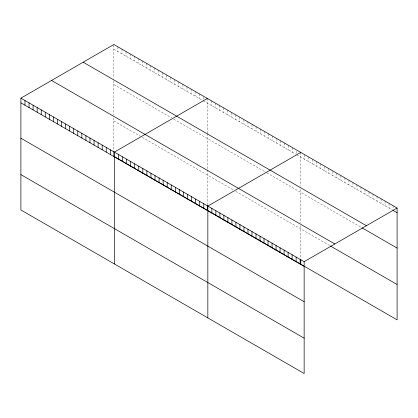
<?xml version="1.0" encoding="UTF-8"?>
<svg xmlns="http://www.w3.org/2000/svg" width="418" height="418" viewBox="0 0 418 418"><rect width="100%" height="100%" fill="white"/><g stroke="black" fill="none" stroke-linecap="round" stroke-linejoin="round"><path stroke-width="0.31" stroke-dasharray="2.09 1.57" d="M113.853 49.193L202.244 100.226M203.263 100.811L295.714 154.19M296.733 154.775L392.586 210.118M113.853 84.54L171.767 117.975M173.799 119.151L266.25 172.529M266.762 172.822L360.985 227.22M113.853 120.964L140.27 136.216M142.303 137.386L233.74 190.18M235.773 191.35L329.886 245.69M393.087 205.703L393.087 209.23M389.074 203.388L389.074 208.091M385.062 201.068L385.062 205.771M381.049 198.754L381.049 203.456M377.036 196.439L377.036 201.136M373.023 194.119L373.023 198.822M369.01 191.805L369.01 196.507M364.998 189.49L364.998 194.187M360.985 187.17L360.985 191.872M356.972 184.855L356.972 189.558M352.959 182.535L352.959 187.238M348.946 180.221L348.946 184.923M344.934 177.906L344.934 182.603M340.921 175.586L340.921 180.289M336.908 173.271L336.908 177.974M332.895 171.542L332.895 175.654M328.882 168.637L328.882 173.339M324.875 166.322L324.875 171.019M320.862 164.002L320.862 168.705M316.849 161.688L316.849 166.39M312.836 159.373L312.836 164.07M308.824 157.053L308.824 161.756M304.811 154.738L304.811 159.441M300.798 152.418L300.798 186.271M300.798 189.37L300.798 223.144M300.798 225.699L300.798 258.664M296.733 151.248L296.733 153.599M292.668 147.726L292.668 152.429M288.603 145.38L288.603 150.083M284.543 143.034L284.543 147.737M280.478 140.688L280.478 145.391M276.413 138.342L276.413 143.045M272.348 135.996L272.348 140.699M268.283 133.65L268.283 138.353M264.223 131.304L264.223 136.007M260.158 128.958L260.158 133.661M256.093 126.612L256.093 131.315M252.028 124.266L252.028 128.963M247.963 121.92L247.963 126.617M243.903 119.574L243.903 124.271M239.838 117.228L239.838 121.925M235.773 114.882L235.773 119.579M231.708 112.531L231.708 117.233M227.643 110.185L227.643 114.887M223.583 107.839L223.583 112.541M219.518 105.493L219.518 110.195M215.453 103.147L215.453 107.849M211.388 100.801L211.388 105.503M207.323 98.455L207.323 132.924M207.323 133.546L207.323 169.175M207.323 169.818L207.323 204.695M203.263 97.284L203.263 99.636M199.198 93.763L199.198 98.465M195.133 91.417L195.133 96.119M191.068 89.071L191.068 93.773M187.008 86.725L187.008 91.427M182.943 84.379L182.943 89.081M178.878 82.032L178.878 86.735M174.813 79.686L174.813 84.384M170.748 77.34L170.748 82.038M166.688 74.994L166.688 79.692M162.623 72.648L162.623 77.346M158.558 70.297L158.558 75M154.493 67.951L154.493 72.654M150.428 65.605L150.428 70.308M146.368 63.259L146.368 67.962M142.303 60.913L142.303 65.616M138.238 58.567L138.238 63.27M134.173 56.221L134.173 60.923M130.108 53.875L130.108 58.577M126.048 51.529L126.048 56.231M121.983 49.183L121.983 53.885M117.918 46.837L117.918 51.539M113.853 45.076L113.853 78.338M113.853 80.82L113.853 115.211M113.853 117.766L113.853 150.731"/><path stroke-width="0.63" d="M20.9 98.157L304.147 261.689L304.147 373.509L20.9 209.977L20.9 98.157L113.853 44.491L397.1 208.023L397.1 319.843L113.853 156.311L113.853 151.353M207.323 98.455L114.37 152.121L114.37 263.946M300.798 152.418L207.84 206.084L207.84 317.91M304.147 261.689L397.1 208.023M393.087 210.406L397.1 212.72M83.177 62.198L366.424 225.73M361.988 227.8L397.1 248.073M51.576 80.449L334.823 243.976M330.387 245.977L397.1 284.491M20.9 102.859L304.147 266.386M20.9 138.206L304.147 301.739M20.9 174.63L304.147 338.162M300.798 259.28L300.798 264.244M300.134 259.369L300.134 264.071M296.122 257.054L296.122 261.757M292.109 254.74L292.109 259.437M288.096 252.42L288.096 257.122M284.083 250.105L284.083 254.808M280.07 247.785L280.07 252.488M276.058 245.47L276.058 250.173M272.045 243.156L272.045 247.853M268.032 240.836L268.032 245.538M264.019 238.521L264.019 243.224M260.006 236.201L260.006 240.904M255.994 233.887L255.994 238.589M251.981 231.572L251.981 236.269M247.968 229.252L247.968 233.955M243.955 226.937L243.955 231.64M239.942 224.623L239.942 229.32M235.93 222.303L235.93 227.005M231.917 219.988L231.917 224.691M227.904 217.668L227.904 222.371M223.891 215.354L223.891 220.056M219.878 213.039L219.878 217.736M215.866 210.719L215.866 215.422M211.853 208.404L211.853 213.107M207.323 205.316L207.323 210.28M203.78 203.738L203.78 208.441M199.715 201.392L199.715 206.095M195.65 199.046L195.65 203.749M191.585 196.7L191.585 201.403M187.52 194.354L187.52 199.057M183.46 192.008L183.46 196.711M179.395 189.662L179.395 194.365M175.33 187.316L175.33 192.019M171.265 184.97L171.265 189.673M167.205 182.624L167.205 187.327M163.14 180.278L163.14 184.981M159.075 177.932L159.075 182.635M155.01 175.586L155.01 180.289M150.945 173.24L150.945 177.937M146.885 170.894L146.885 175.591M142.82 168.548L142.82 173.245M138.755 166.202L138.755 170.899M134.69 163.856L134.69 168.553M130.625 161.505L130.625 166.207M126.565 159.159L126.565 163.861M122.5 156.813L122.5 161.515M118.435 154.467L118.435 159.169M110.305 149.775L110.305 154.477M106.245 147.429L106.245 152.131M102.18 145.083L102.18 149.785M98.115 142.737L98.115 147.439M94.05 140.391L94.05 145.093M89.985 138.044L89.985 142.747M85.925 135.698L85.925 140.401M81.86 133.352L81.86 138.055M77.795 131.006L77.795 135.709M73.73 128.66L73.73 133.358M69.67 126.314L69.67 131.012M65.605 123.968L65.605 128.666M61.54 121.622L61.54 126.32M57.475 119.271L57.475 123.974M53.41 116.925L53.41 121.628M49.35 114.579L49.35 119.282M45.285 112.233L45.285 116.936M41.22 109.887L41.22 114.589M37.155 107.541L37.155 112.243M33.09 105.195L33.09 109.897M29.03 102.849L29.03 107.551M24.965 100.503L24.965 105.205"/></g></svg>
